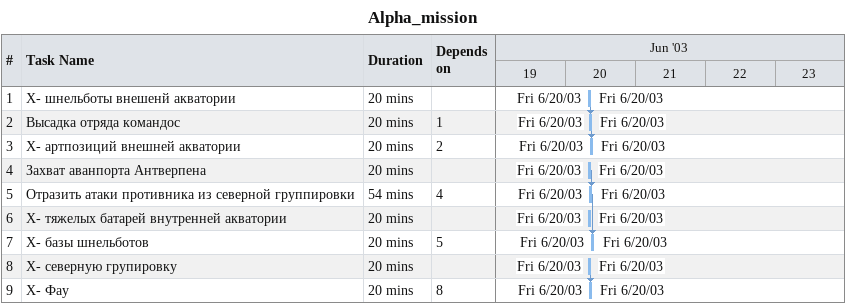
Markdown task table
Alpha_mission

| ID | Task | Duration | Start | Finish | Predecessors |
|---|---|---|---|---|---|
| 1 | Х- шнельботы внешенй акватории | 20min | 2003-06-20 | 2003-06-20 |  |
| 2 | Высадка отряда командос | 20min | 2003-06-20 | 2003-06-20 | 1 |
| 3 | Х- артпозиций внешней акватории | 20min | 2003-06-20 | 2003-06-20 | 2 |
| 4 | Захват аванпорта Антверпена | 20min | 2003-06-20 | 2003-06-20 |  |
| 5 | Отразить атаки противника из северной группировки | 54min | 2003-06-20 | 2003-06-20 | 4 |
| 6 | Х- тяжелых батарей внутренней акватории | 20min | 2003-06-20 | 2003-06-20 |  |
| 7 | Х- базы шнельботов | 20min | 2003-06-20 | 2003-06-20 | 5 |
| 8 | Х- северную групировку | 20min | 2003-06-20 | 2003-06-20 |  |
| 9 | Х- Фау | 20min | 2003-06-20 | 2003-06-20 | 8 |
